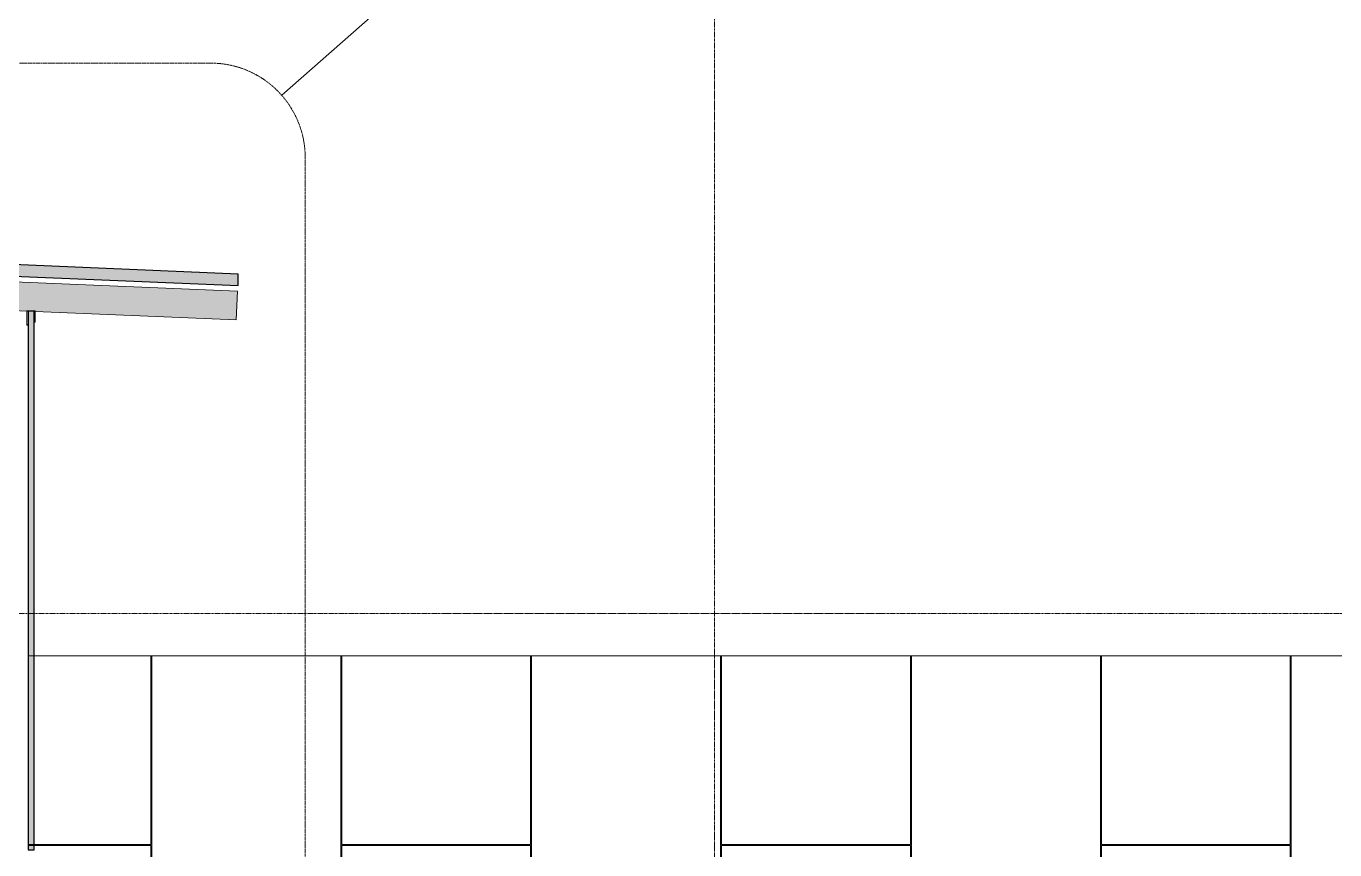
# Model space of a CAD drawing. Header units: inches. Extents: x -54880 to -186, y -265 to 853.
# Drawn here: x -15702.6 to -15370.1, y 192 to 401.1 of the extents above; entities that cross this region are included whole.
import ezdxf

# ---------------------------------------------------------------- set-up
doc = ezdxf.new("R2010")
doc.units = ezdxf.units.IN
doc.header["$MEASUREMENT"] = 0
doc.linetypes.add('Dash Dot 3_16_', pattern=[0.3125, 0.1875, -0.0625, 0, -0.0625])
doc.linetypes.add('Grid Line 1_2_', pattern=[0.875, 0.5, -0.125, 0.125, -0.125])
for name, color, linetype, lineweight in [('A-ANNO-SYMB', 150, 'Continuous', 9), ('A-FLOR-LEVL', 51, 'Continuous', 9), ('A-GLAZ-CWMG', 51, 'Continuous', 9), ('A-ROOF', 132, 'Continuous', 9), ('A-WALL', 113, 'Continuous', 9), ('A-WALL-PATT', 111, 'Continuous', 9), ('L-SITE-WALL', 31, 'Continuous', 9), ('S-BEAM', 12, 'Continuous', 9), ('S-GRID', 1, 'Continuous', 9)]:
    doc.layers.add(name, color=color, linetype=linetype, lineweight=lineweight)
pattern_1 = [(0, (22784.43, 0.25), (-193, 193), [48, -145]), (90, (22784.43, 0.25), (-193, 1e-14), [96.25, -96.75]), (180, (22832.43, 96.5), (-193, 193), [48, -145]), (90, (22832.43, 0.25), (-193, 1e-14), [96.25, -96.75]), (180, (22832.43, 96.75), (-193, 193), [48, -145]), (90, (22832.43, 96.75), (-193, 1e-14), [96.25, -96.75]), (0, (22784.43, 193), (-193, 193), [48, -145]), (90, (22784.43, 96.75), (-193, 1e-14), [96.25, -96.75]), (0, (22832.68, 48.25), (-193, 193), [48, -145]), (90, (22832.68, 0), (-193, 1e-14), [48.25, -144.75]), (90, (22880.68, 0), (-193, 1e-14), [48.25, -144.75]), (0, (22832.68, 144.75), (-193, 193), [48, -145]), (90, (22832.68, 48.5), (-193, 1e-14), [96.25, -96.75]), (180, (22880.68, 48.5), (-193, 193), [48, -145]), (90, (22880.68, 48.5), (-193, 1e-14), [96.25, -96.75]), (90, (22832.68, 145), (-193, 1e-14), [48, -145]), (180, (22880.68, 145), (-193, 193), [48, -145]), (90, (22880.68, 145), (-193, 1e-14), [48, -145]), (0, (22880.93, 0.25), (-193, 193), [48, -145]), (90, (22880.93, 0.25), (-193, 1e-14), [96.25, -96.75]), (180, (22928.93, 96.5), (-193, 193), [48, -145]), (90, (22928.93, 0.25), (-193, 1e-14), [96.25, -96.75]), (180, (22928.93, 96.75), (-193, 193), [48, -145]), (90, (22928.93, 96.75), (-193, 1e-14), [96.25, -96.75]), (180, (22928.93, 193), (-193, 193), [48, -145]), (90, (22880.93, 96.75), (-193, 1e-14), [96.25, -96.75]), (0, (22929.18, 48.25), (-193, 193), [48, -145]), (90, (22929.18, 0), (-193, 1e-14), [48.25, -144.75]), (90, (22977.18, 0), (-193, 1e-14), [48.25, -144.75]), (0, (22929.18, 144.75), (-193, 193), [48, -145]), (90, (22929.18, 48.5), (-193, 1e-14), [96.25, -96.75]), (180, (22977.18, 48.5), (-193, 193), [48, -145]), (90, (22977.18, 48.5), (-193, 1e-14), [96.25, -96.75]), (90, (22929.18, 145), (-193, 1e-14), [48, -145]), (180, (22977.18, 145), (-193, 193), [48, -145]), (90, (22977.18, 145), (-193, 1e-14), [48, -145])]

# ---------------------------------------------------------------- blocks, each defined once
blk = doc.blocks.new('Dimension Lumber - 2x8-945061-Section 1')
at = {"layer": 'S-BEAM'}
h = blk.add_hatch(color=256, dxfattribs=at)
h.paths.add_polyline_path([(22421.54, 326.6), (22421.85, 333.84), (22359.3, 336.45), (22359.3, 329.19), (22368.67, 328.83), (22370.44, 328.76), (22370.44, 328.73), (22414.3, 326.9)], flags=0)
h.paths.add_polyline_path([(22370.38, 328.73), (22370.38, 328.76), (22370.34, 328.73)], flags=0)
blk.add_hatch(color=256, dxfattribs=at).paths.add_polyline_path([(22370.24, 328.74), (22370.24, 328.76), (22369.57, 328.76)], flags=0)
for p, q in [((22359.3, 336.45), (22421.85, 333.84)), ((22421.85, 333.84), (22421.54, 326.6)), ((22359.3, 329.19), (22368.32, 328.82)), ((22369.57, 328.76), (22370.24, 328.74)), ((22370.24, 328.74), (22370.38, 328.73)), ((22370.44, 328.73), (22421.54, 326.6))]:
    blk.add_line(p, q, dxfattribs=at)
blk = doc.blocks.new('Rectangular Mullion - Profile_Polycarbonate_Upper and left-934491-Section 1')
at = {"layer": 'A-GLAZ-CWMG'}
blk.add_hatch(color=256, dxfattribs=at).paths.add_polyline_path([(22368.31, 325.2), (22368.37, 325.27), (22368.37, 328.76), (22370.38, 328.76), (22370.44, 328.83), (22368.31, 328.83)], flags=0)
at = {"layer": 'A-GLAZ-CWMG', "lineweight": 13}
for p, q in [((22368.31, 328.83), (22368.31, 325.2)), ((22370.44, 328.83), (22368.31, 328.83)), ((22368.37, 325.27), (22368.37, 328.76)), ((22368.37, 328.76), (22370.38, 328.76)), ((22370.38, 326.05), (22370.31, 326.05)), ((22370.31, 326.05), (22370.31, 325.99)), ((22370.31, 325.99), (22370.44, 325.99)), ((22370.38, 328.76), (22370.38, 326.05)), ((22370.44, 325.99), (22370.44, 328.83)), ((22368.31, 325.2), (22368.67, 325.2)), ((22368.6, 325.27), (22368.37, 325.27)), ((22368.67, 325.45), (22368.6, 325.45)), ((22368.6, 325.45), (22368.6, 325.27)), ((22368.67, 325.2), (22368.67, 325.45))]:
    blk.add_line(p, q, dxfattribs=at)

msp = doc.modelspace()

# ---------------------------------------------------------------- hatches: boundary and pattern name
at = {"layer": 'A-ROOF'}
msp.add_hatch(color=256, dxfattribs=at).paths.add_polyline_path([(-15648.71, 335.33), (-15648.71, 338.21), (-16948.46, 392.37), (-16948.46, 389.49), (-15656.46, 335.66)], flags=0)
at = {"layer": 'A-WALL', "transparency": 33554649}
msp.add_hatch(color=256, dxfattribs=at).paths.add_polyline_path([(-15700.52, 192.06), (-15700.52, 328.76), (-15702.1, 328.76), (-15702.1, 192.06)], flags=0)
at = {"layer": 'A-WALL-PATT'}
h = msp.add_hatch(dxfattribs=at)
h.set_pattern_fill('FP_15', color=256, style=0, pattern_type=2)
h.set_pattern_definition(pattern_1)
h.paths.add_polyline_path([(-15273.08, 157.09), (-15273.08, 241.25), (-15700.52, 241.25), (-15700.52, 192.06), (-15702.08, 192), (-15702.08, 174.97), (-15273.96, 157.13)], flags=0)
h = msp.add_hatch(dxfattribs=at)
h.set_pattern_fill('FP_15', color=256, style=0, pattern_type=2)
h.set_pattern_definition(pattern_1)
h.paths.add_polyline_path([(-15700.52, 192.06), (-15700.52, 241.25), (-15702.08, 241.25), (-15702.08, 192.06)], flags=0)

# ---------------------------------------------------------------- linework, layer by layer
at = {"layer": 'A-ANNO-SYMB'}
msp.add_line((-15637.66, 383.6), (-15584.19, 430.6), dxfattribs=at)
at = {"layer": 'A-ANNO-SYMB', "linetype": 'Dash Dot 3_16_'}
for p, q in [((-15655.69, 391.76), (-15733.04, 391.76)), ((-15631.69, -11.65), (-15631.69, 367.76))]:
    msp.add_line(p, q, dxfattribs=at)
msp.add_arc((-15655.69, 367.76), 24, 0, 90, dxfattribs=at)
at = {"layer": 'A-FLOR-LEVL', "linetype": 'Grid Line 1_2_'}
msp.add_line((-17709.16, 252), (-14843.39, 252), dxfattribs=at)
at = {"layer": 'A-ROOF', "lineweight": 25}
for p, q in [((-15648.71, 338.21), (-16948.46, 392.37)), ((-16948.46, 389.49), (-15648.71, 335.33)), ((-15648.71, 335.33), (-15648.71, 338.21))]:
    msp.add_line(p, q, dxfattribs=at)
at = {"layer": 'A-WALL', "lineweight": 25}
for p, q in [((-15702.1, 328.76), (-15702.1, 192.06)), ((-15700.52, 328.76), (-15702.1, 328.76)), ((-15700.52, 192.06), (-15700.52, 328.76)), ((-15702.1, 192.06), (-15700.52, 192.06))]:
    msp.add_line(p, q, dxfattribs=at)
at = {"layer": 'L-SITE-WALL'}
for p, q in [((-15272.83, 241.25), (-15702.08, 241.25)), ((-15702.08, 241.25), (-15702.08, 192.06))]:
    msp.add_line(p, q, dxfattribs=at)
at = {"layer": 'S-GRID', "linetype": 'Grid Line 1_2_'}
msp.add_line((-15527.71, -132), (-15527.71, 648.66), dxfattribs=at)

# ---------------------------------------------------------------- block references
at = {"layer": 'A-GLAZ-CWMG'}
msp.add_blockref('Rectangular Mullion - Profile_Polycarbonate_Upper and left-934491-Section 1', (-38070.76, 0), dxfattribs=at)
at = {"layer": 'S-BEAM'}
msp.add_blockref('Dimension Lumber - 2x8-945061-Section 1', (-38070.76, 0), dxfattribs=at)

doc.saveas('drawing.dxf')
